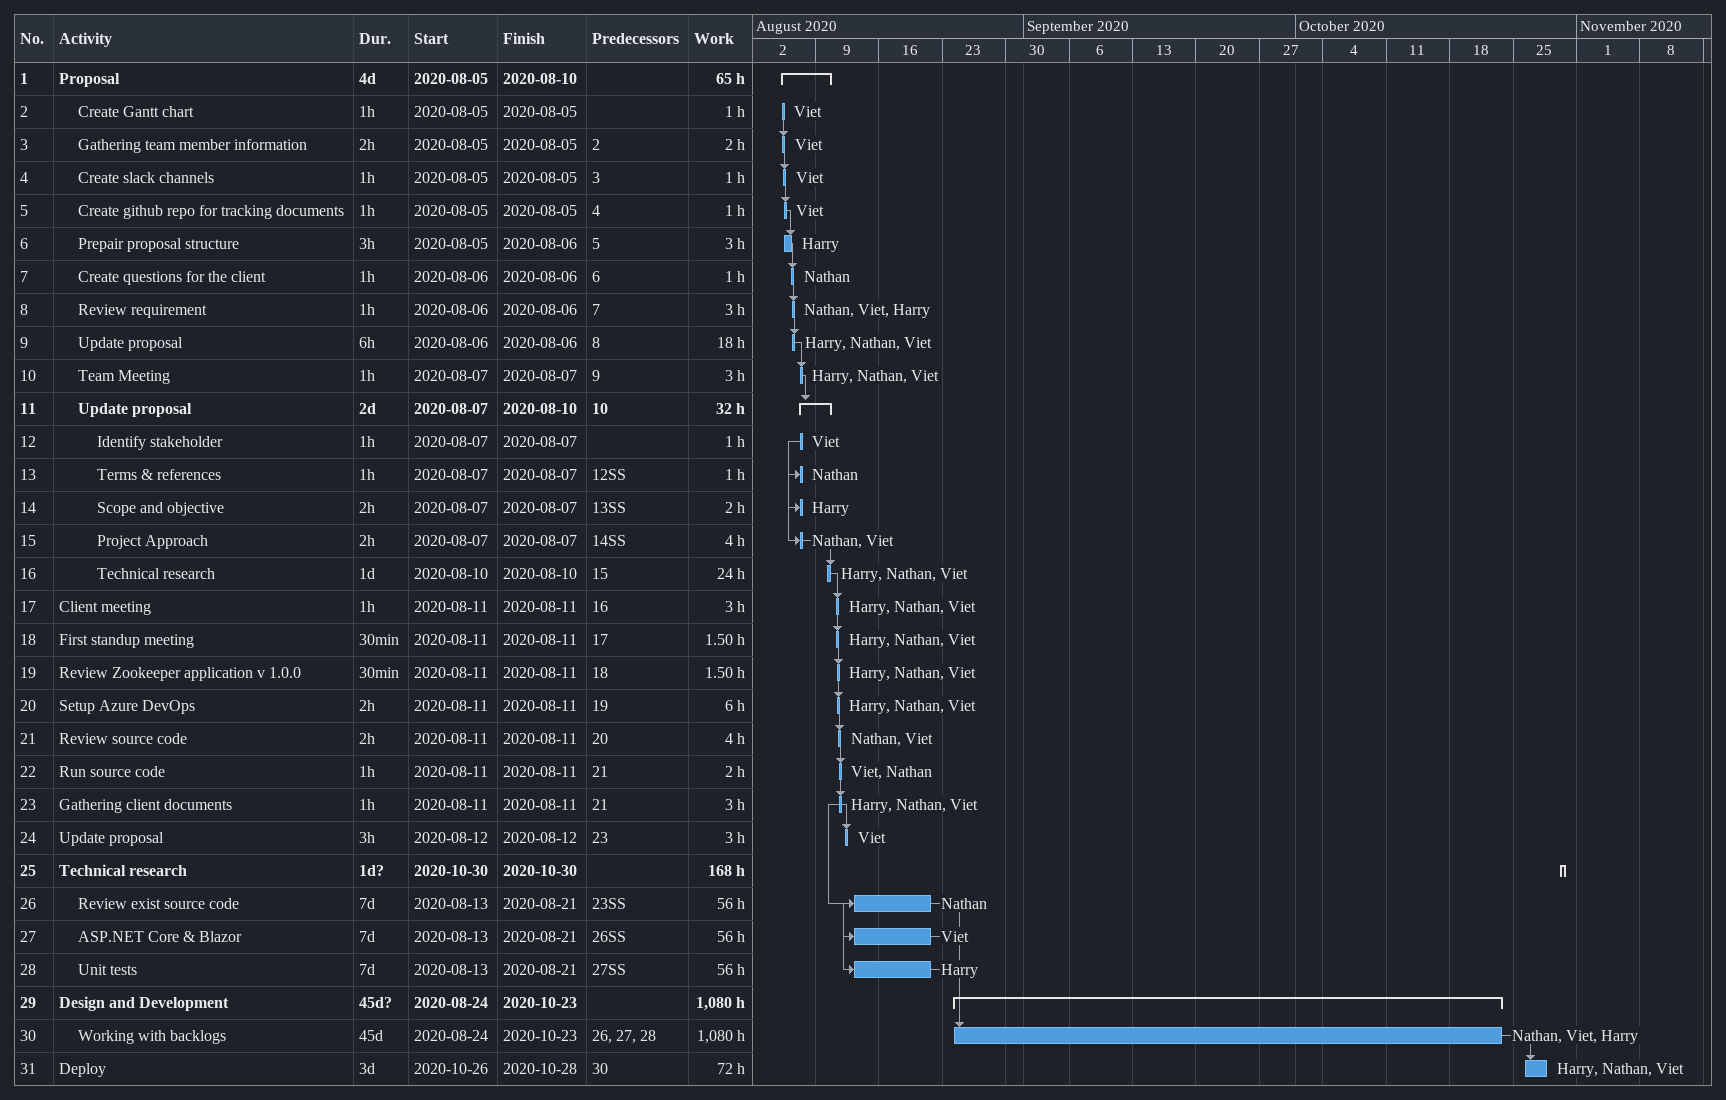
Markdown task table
| ID | Level | Task | Duration | Start | Finish | Predecessors | Resources | Work (h) |
|---|---|---|---|---|---|---|---|---|
| 1 | 1 | **Proposal** | 4d | 2020-08-05 | 2020-08-10 |  |  | 65 |
| 2 | 2 | Create Gantt chart | 1h | 2020-08-05 | 2020-08-05 |  | Viet | 1 |
| 3 | 2 | Gathering team member information | 2h | 2020-08-05 | 2020-08-05 | 2 | Viet | 2 |
| 4 | 2 | Create slack channels | 1h | 2020-08-05 | 2020-08-05 | 3 | Viet | 1 |
| 5 | 2 | Create github repo for tracking documents | 1h | 2020-08-05 | 2020-08-05 | 4 | Viet | 1 |
| 6 | 2 | Prepair proposal structure | 3h | 2020-08-05 | 2020-08-06 | 5 | Harry | 3 |
| 7 | 2 | Create questions for the client | 1h | 2020-08-06 | 2020-08-06 | 6 | Nathan | 1 |
| 8 | 2 | Review requirement | 1h | 2020-08-06 | 2020-08-06 | 7 | Nathan, Viet, Harry | 3 |
| 9 | 2 | Update proposal | 6h | 2020-08-06 | 2020-08-06 | 8 | Harry, Nathan, Viet | 18 |
| 10 | 2 | Team Meeting | 1h | 2020-08-07 | 2020-08-07 | 9 | Harry, Nathan, Viet | 3 |
| 11 | 2 | **Update proposal** | 2d | 2020-08-07 | 2020-08-10 | 10 |  | 32 |
| 12 | 3 | Identify stakeholder | 1h | 2020-08-07 | 2020-08-07 |  | Viet | 1 |
| 13 | 3 | Terms & references | 1h | 2020-08-07 | 2020-08-07 | 12SS | Nathan | 1 |
| 14 | 3 | Scope and objective | 2h | 2020-08-07 | 2020-08-07 | 13SS | Harry | 2 |
| 15 | 3 | Project Approach | 2h | 2020-08-07 | 2020-08-07 | 14SS | Nathan, Viet | 4 |
| 16 | 3 | Technical research | 1d | 2020-08-10 | 2020-08-10 | 15 | Harry, Nathan, Viet | 24 |
| 17 | 1 | Client meeting | 1h | 2020-08-11 | 2020-08-11 | 16 | Harry, Nathan, Viet | 3 |
| 18 | 1 | First standup meeting | 30min | 2020-08-11 | 2020-08-11 | 17 | Harry, Nathan, Viet | 1.50 |
| 19 | 1 | Review Zookeeper application v 1.0.0 | 30min | 2020-08-11 | 2020-08-11 | 18 | Harry, Nathan, Viet | 1.50 |
| 20 | 1 | Setup Azure DevOps | 2h | 2020-08-11 | 2020-08-11 | 19 | Harry, Nathan, Viet | 6 |
| 21 | 1 | Review source code | 2h | 2020-08-11 | 2020-08-11 | 20 | Nathan, Viet | 4 |
| 22 | 1 | Run source code | 1h | 2020-08-11 | 2020-08-11 | 21 | Viet, Nathan | 2 |
| 23 | 1 | Gathering client documents | 1h | 2020-08-11 | 2020-08-11 | 21 | Harry, Nathan, Viet | 3 |
| 24 | 1 | Update proposal | 3h | 2020-08-12 | 2020-08-12 | 23 | Viet | 3 |
| 25 | 1 | **Technical research** | 1d? | 2020-10-30 | 2020-10-30 |  |  | 168 |
| 26 | 2 | Review exist source code | 7d | 2020-08-13 | 2020-08-21 | 23SS | Nathan | 56 |
| 27 | 2 | ASP.NET Core & Blazor | 7d | 2020-08-13 | 2020-08-21 | 26SS | Viet | 56 |
| 28 | 2 | Unit tests | 7d | 2020-08-13 | 2020-08-21 | 27SS | Harry | 56 |
| 29 | 1 | **Design and Development** | 45d? | 2020-08-24 | 2020-10-23 |  |  | 1080 |
| 30 | 2 | Working with backlogs | 45d | 2020-08-24 | 2020-10-23 | 26, 27, 28 | Nathan, Viet, Harry | 1080 |
| 31 | 1 | Deploy | 3d | 2020-10-26 | 2020-10-28 | 30 | Harry, Nathan, Viet | 72 |
